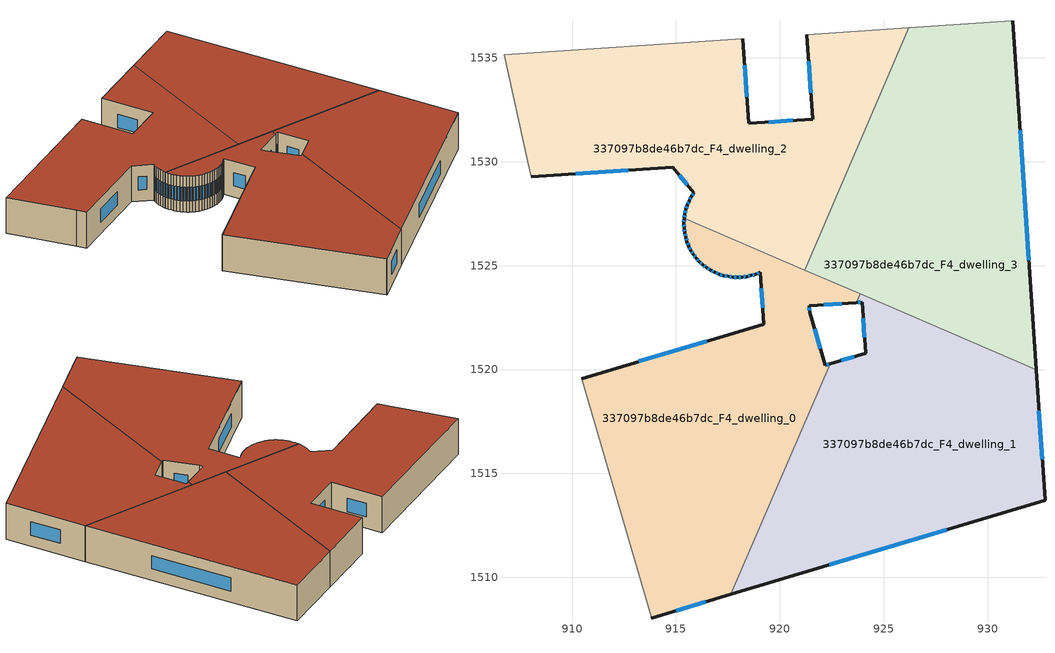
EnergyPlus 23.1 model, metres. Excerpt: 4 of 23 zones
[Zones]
337097b8de46b7dc_F4_dwelling_0
 floor to 337097b8de46b7dc_F3_dwelling_0 (EU_floor_Construction): 923.86,1523.64 923.68,1523.22 921.41,1523.07 921.43,1522.76 922.19,1520.21 922.42,1520.28 917.65,1509.18 913.81,1508.03 913.81,1508.09 910.48,1519.57 919.23,1522.19 919.06,1524.69 918.85,1524.59 918.63,1524.53 918.41,1524.48 918.19,1524.45 917.96,1524.44 917.74,1524.45 917.51,1524.48 917.29,1524.53 917.08,1524.59 916.87,1524.68 916.67,1524.79 916.47,1524.9 916.3,1525.04 916.13,1525.2 915.97,1525.36 915.84,1525.54 915.72,1525.73 915.61,1525.94 915.53,1526.15 915.47,1526.37 915.42,1526.58 915.39,1526.8 915.39,1527.03 915.39,1527.25 915.4,1527.27 z12
 wall outside (EU_wall_Construction): 915.4,1527.27 915.39,1527.25 915.39,1527.03 915.39,1526.8 915.42,1526.58 915.47,1526.37 915.53,1526.15 915.61,1525.94 915.72,1525.73 915.84,1525.54 915.97,1525.36 916.13,1525.2 916.3,1525.04 916.47,1524.9 916.67,1524.79 916.87,1524.68 917.08,1524.59 917.29,1524.53 917.51,1524.48 917.74,1524.45 917.96,1524.44 918.19,1524.45 918.41,1524.48 918.63,1524.53 918.85,1524.59 919.06,1524.69 919.23,1522.19 910.48,1519.57 / 922.42,1520.28 922.19,1520.21 921.43,1522.76 921.41,1523.07 923.68,1523.22 / 913.81,1508.03 917.65,1509.18 z12:15
 wall to 337097b8de46b7dc_F4_dwelling_1 (EU_wall_Construction): 923.68,1523.22 923.86,1523.64 / 917.65,1509.18 922.42,1520.28 z12:15
 wall adiabatic (EU_wall_Construction): 910.48,1519.57 913.81,1508.09 913.81,1508.03 z12:15
 wall to 337097b8de46b7dc_F4_dwelling_2 (EU_wall_Construction): 921.2,1524.78 915.4,1527.27 z12:15
 wall to 337097b8de46b7dc_F4_dwelling_3 (EU_wall_Construction): 923.86,1523.64 921.2,1524.78 z12:15
 window (EU_Window_Construction): 918.91,1524.62 918.99,1524.66 / 918.7,1524.55 918.78,1524.57 / 918.48,1524.49 918.56,1524.51 / 918.26,1524.46 918.34,1524.47 / 918.03,1524.44 918.12,1524.45 / 917.81,1524.44 917.89,1524.44 / 917.58,1524.47 917.67,1524.46 / 917.36,1524.51 917.44,1524.5 / 917.15,1524.57 917.22,1524.55 / 916.93,1524.65 917.01,1524.62 / 916.73,1524.75 916.8,1524.71 / 916.53,1524.87 916.6,1524.82 / 916.35,1525 916.42,1524.95 / 916.18,1525.15 916.25,1525.09 / 916.02,1525.31 916.08,1525.25 / 915.88,1525.49 915.93,1525.42 / 915.76,1525.67 915.8,1525.6 / 915.65,1525.87 915.69,1525.79 / 915.56,1526.08 915.59,1526 / 915.49,1526.3 915.51,1526.21 / 915.44,1526.52 915.45,1526.43 / 915.4,1526.74 915.41,1526.65 / 915.39,1526.96 915.39,1526.88 / 915.39,1527.19 915.39,1527.1 / 922.12,1523.12 922.97,1523.18 / 921.42,1522.86 921.42,1522.97 / 921.95,1521.01 921.67,1521.96 / 922.35,1520.26 922.26,1520.23 / 915.01,1508.39 916.45,1508.82 / 916.49,1521.37 913.22,1520.39 / 919.11,1523.91 919.18,1522.97 z12.94:14.06
 roof outside (EU_roof_Construction): 917.65,1509.18 922.42,1520.28 922.19,1520.21 921.43,1522.76 921.41,1523.07 923.68,1523.22 923.86,1523.64 915.4,1527.27 915.39,1527.25 915.39,1527.03 915.39,1526.8 915.42,1526.58 915.47,1526.37 915.53,1526.15 915.61,1525.94 915.72,1525.73 915.84,1525.54 915.97,1525.36 916.13,1525.2 916.3,1525.04 916.47,1524.9 916.67,1524.79 916.87,1524.68 917.08,1524.59 917.29,1524.53 917.51,1524.48 917.74,1524.45 917.96,1524.44 918.19,1524.45 918.41,1524.48 918.63,1524.53 918.85,1524.59 919.06,1524.69 919.23,1522.19 910.48,1519.57 913.81,1508.09 913.81,1508.03 z15
337097b8de46b7dc_F4_dwelling_1
 floor to 337097b8de46b7dc_F3_dwelling_1 (EU_floor_Construction): 932.34,1520 932.76,1513.72 917.65,1509.18 922.42,1520.28 924.12,1520.79 923.96,1523.24 923.68,1523.22 923.86,1523.64 z12
 wall outside (EU_wall_Construction): 923.68,1523.22 923.96,1523.24 924.12,1520.79 922.42,1520.28 / 917.65,1509.18 932.76,1513.72 932.34,1520 z12:15
 wall to 337097b8de46b7dc_F4_dwelling_3 (EU_wall_Construction): 932.34,1520 923.86,1523.64 z12:15
 window (EU_Window_Construction): 923.59,1520.63 922.95,1520.44 / 924.01,1522.47 924.07,1521.56 / 923.77,1523.23 923.87,1523.24 / 932.63,1515.68 932.47,1518.03 / 922.39,1510.6 928.02,1512.29 z12.94:14.06
 roof outside (EU_roof_Construction): 932.76,1513.72 932.34,1520 923.86,1523.64 923.68,1523.22 923.96,1523.24 924.12,1520.79 922.42,1520.28 917.65,1509.18 z15
337097b8de46b7dc_F4_dwelling_2
 floor to 337097b8de46b7dc_F3_dwelling_2 (EU_floor_Construction): 926.21,1536.46 921.2,1524.78 915.4,1527.27 915.43,1527.48 915.47,1527.71 915.55,1527.92 915.64,1528.13 915.74,1528.32 915.86,1528.51 914.84,1529.74 908.05,1529.29 907.88,1530.01 906.73,1535.14 918.22,1535.91 918.5,1531.85 921.58,1532.05 921.31,1536.12 z12
 wall outside (EU_wall_Construction): 921.31,1536.12 921.58,1532.05 918.5,1531.85 918.22,1535.91 / 908.05,1529.29 914.84,1529.74 915.86,1528.51 915.74,1528.32 915.64,1528.13 915.55,1527.92 915.47,1527.71 915.43,1527.48 915.4,1527.27 z12:15
 wall adiabatic (EU_wall_Construction): 926.21,1536.46 921.31,1536.12 / 918.22,1535.91 906.73,1535.14 907.88,1530.01 908.05,1529.29 z12:15
 wall to 337097b8de46b7dc_F4_dwelling_3 (EU_wall_Construction): 921.2,1524.78 926.21,1536.46 z12:15
 window (EU_Window_Construction): 918.41,1533.12 918.31,1534.64 / 920.61,1531.99 919.47,1531.91 / 921.39,1534.85 921.49,1533.33 / 915.42,1527.42 915.41,1527.34 / 915.46,1527.64 915.44,1527.55 / 915.53,1527.85 915.5,1527.77 / 915.61,1528.06 915.58,1527.98 / 915.71,1528.26 915.67,1528.19 / 915.82,1528.45 915.78,1528.38 / 915.16,1529.36 915.54,1528.9 / 910.18,1529.43 912.71,1529.6 z12.94:14.06
 roof outside (EU_roof_Construction): 921.2,1524.78 926.21,1536.46 921.31,1536.12 921.58,1532.05 918.5,1531.85 918.22,1535.91 906.73,1535.14 907.88,1530.01 908.05,1529.29 914.84,1529.74 915.86,1528.51 915.74,1528.32 915.64,1528.13 915.55,1527.92 915.47,1527.71 915.43,1527.48 915.4,1527.27 z15
337097b8de46b7dc_F4_dwelling_3
 floor to 337097b8de46b7dc_F3_dwelling_3 (EU_floor_Construction): 931.21,1536.79 932.34,1520 921.2,1524.78 926.21,1536.46 z12
 wall outside (EU_wall_Construction): 932.34,1520 931.21,1536.79 z12:15
 wall adiabatic (EU_wall_Construction): 931.21,1536.79 926.21,1536.46 z12:15
 window (EU_Window_Construction): 931.99,1525.26 931.57,1531.53 z12.94:14.06
 roof outside (EU_roof_Construction): 932.34,1520 931.21,1536.79 926.21,1536.46 921.2,1524.78 z15
[Building]
EU S2 Campaign: North Axis=0; Terrain=City; Solar Distribution=FullExterior
[Site:Location]
Vienna: Latitude=48; Longitude=16.5; Time Zone=1; Elevation=183
[SizingPeriod:WeatherFileDays]
AnnualSizingPeriod: Begin Month=1; Begin Day of Month=1; End Month=12; End Day of Month=31; Day of Week for Start Day=Monday; Use Weather File Daylight Saving Period=No; Use Weather File Rain and Snow Indicators=No
[MATERIAL]
EU_InternalMass_Material: Roughness=MediumRough; Thickness=0.1; Conductivity=1; Density=1800; Specific Heat=900; Thermal Absorptance=0.9; Solar Absorptance=0.7; Visible Absorptance=0.7
[MATERIAL:NOMASS] Roughness=MediumRough; Thermal Absorptance=0.9; Solar Absorptance=0.7; Visible Absorptance=0.7
Name | Thermal Resistance
EU_wall_NoMass | 0.914258
EU_roof_NoMass | 0.954009
EU_floor_NoMass | 1.09711
[WINDOWMATERIAL:SIMPLEGLAZINGSYSTEM]
EU_Window_SimpleGlazing: UFactor=2.09642; Solar Heat Gain Coefficient=0.65; Visible Transmittance=0.65
[CONSTRUCTION]
EU_wall_Construction: EU_wall_NoMass
EU_roof_Construction: EU_roof_NoMass
EU_floor_Construction: EU_floor_NoMass
EU_Window_Construction: EU_Window_SimpleGlazing
EU_InternalMass_Construction: EU_InternalMass_Material
[ZONE] Type=1; Multiplier=1; Ceiling Height=autocalculate; Floor Area=autocalculate; Part of Total Floor Area=Yes
Name | Volume
337097b8de46b7dc_F4_dwelling_0 | 355.483
337097b8de46b7dc_F4_dwelling_1 | 355.494
337097b8de46b7dc_F4_dwelling_2 | 362.158
337097b8de46b7dc_F4_dwelling_3 | 357.709
[INTERNALMASS] Construction=EU_InternalMass_Construction
Name | Zone or ZoneList | Surface Area
337097b8de46b7dc_F4_dwelling_0_EU_InternalMass | 337097b8de46b7dc_F4_dwelling_0 | 118.495
337097b8de46b7dc_F4_dwelling_1_EU_InternalMass | 337097b8de46b7dc_F4_dwelling_1 | 118.498
337097b8de46b7dc_F4_dwelling_2_EU_InternalMass | 337097b8de46b7dc_F4_dwelling_2 | 120.718
337097b8de46b7dc_F4_dwelling_3_EU_InternalMass | 337097b8de46b7dc_F4_dwelling_3 | 119.236
[OTHEREQUIPMENT] Fuel Type=Electricity; Design Level Calculation Method=Watts/Area; Power per Zone Floor Area=1; Fraction Latent=0; Fraction Radiant=0; Fraction Lost=0; Carbon Dioxide Generation Rate=0; EndUse Subcategory=EU_Step8_InternalGains
Name | Zone or ZoneList or Space or SpaceList | Schedule
EU_Step8_InternalGain_337097b8de46b7dc_F4_dwelling_0_f000 | 337097b8de46b7dc_F4_dwelling_0 | EU_Step8_GainSchedule_337097b8de46b7dc_F4_dwelling_0_f000
EU_Step8_InternalGain_337097b8de46b7dc_F4_dwelling_1_f000 | 337097b8de46b7dc_F4_dwelling_1 | EU_Step8_GainSchedule_337097b8de46b7dc_F4_dwelling_1_f000
EU_Step8_InternalGain_337097b8de46b7dc_F4_dwelling_2_f000 | 337097b8de46b7dc_F4_dwelling_2 | EU_Step8_GainSchedule_337097b8de46b7dc_F4_dwelling_2_f000
EU_Step8_InternalGain_337097b8de46b7dc_F4_dwelling_3_f000 | 337097b8de46b7dc_F4_dwelling_3 | EU_Step8_GainSchedule_337097b8de46b7dc_F4_dwelling_3_f000
[ZONEVENTILATION:DESIGNFLOWRATE] Schedule=EU_AlwaysOn; Design Flow Rate Calculation Method=AirChanges/Hour; Air Changes per Hour=0.546891; Ventilation Type=Natural; Fan Pressure Rise=0; Fan Total Efficiency=1; Constant Term Coefficient=1; Temperature Term Coefficient=0; Velocity Term Coefficient=0; Velocity Squared Term Coefficient=0; Minimum Indoor Temperature=-100; Maximum Indoor Temperature=100; Delta Temperature=-100; Minimum Outdoor Temperature=-100; Maximum Outdoor Temperature=100; Maximum Wind Speed=40
Name | Zone or ZoneList or Space or SpaceList
EU_ConstantAir_337097b8de46b7dc_F4_dwelling_0 | 337097b8de46b7dc_F4_dwelling_0
EU_ConstantAir_337097b8de46b7dc_F4_dwelling_1 | 337097b8de46b7dc_F4_dwelling_1
EU_ConstantAir_337097b8de46b7dc_F4_dwelling_2 | 337097b8de46b7dc_F4_dwelling_2
EU_ConstantAir_337097b8de46b7dc_F4_dwelling_3 | 337097b8de46b7dc_F4_dwelling_3
[HVACTEMPLATE:THERMOSTAT] Constant Heating Setpoint=20; Constant Cooling Setpoint=50
EU_HeatOnly_337097b8de46b7dc_F1_dwelling_2; EU_HeatOnly_337097b8de46b7dc_F1_dwelling_3; EU_HeatOnly_337097b8de46b7dc_F1_dwelling_4; EU_HeatOnly_337097b8de46b7dc_F2_dwelling_0; EU_HeatOnly_337097b8de46b7dc_F2_dwelling_1; EU_HeatOnly_337097b8de46b7dc_F2_dwelling_2; EU_HeatOnly_337097b8de46b7dc_F2_dwelling_3; EU_HeatOnly_337097b8de46b7dc_F2_dwelling_4; EU_HeatOnly_337097b8de46b7dc_F3_dwelling_0; EU_HeatOnly_337097b8de46b7dc_F3_dwelling_1; EU_HeatOnly_337097b8de46b7dc_F3_dwelling_2; EU_HeatOnly_337097b8de46b7dc_F3_dwelling_3; EU_HeatOnly_337097b8de46b7dc_F4_dwelling_0; EU_HeatOnly_337097b8de46b7dc_F4_dwelling_1; EU_HeatOnly_337097b8de46b7dc_F4_dwelling_2; EU_HeatOnly_337097b8de46b7dc_F4_dwelling_3
[HVACTEMPLATE:ZONE:IDEALLOADSAIRSYSTEM] System Availability Schedule=EU_AlwaysOn; Maximum Heating Supply Air Temperature=50; Minimum Cooling Supply Air Temperature=13; Maximum Heating Supply Air Humidity Ratio=0.0156; Minimum Cooling Supply Air Humidity Ratio=0.0077; Heating Limit=NoLimit; Cooling Limit=NoLimit; Heating Availability Schedule=EU_AlwaysOn; Cooling Availability Schedule=EU_CoolingOff; Dehumidification Control Type=ConstantSensibleHeatRatio; Cooling Sensible Heat Ratio=0.7; Dehumidification Setpoint=60; Humidification Control Type=None; Humidification Setpoint=30; Outdoor Air Method=None; Outdoor Air Flow Rate per Person=0.00944; Outdoor Air Flow Rate per Zone Floor Area=0; Outdoor Air Flow Rate per Zone=0; Demand Controlled Ventilation Type=None; Outdoor Air Economizer Type=NoEconomizer; Heat Recovery Type=None; Sensible Heat Recovery Effectiveness=0.7; Latent Heat Recovery Effectiveness=0.65
Name | Template Thermostat
337097b8de46b7dc_F4_dwelling_0 | EU_HeatOnly_337097b8de46b7dc_F4_dwelling_0
337097b8de46b7dc_F4_dwelling_1 | EU_HeatOnly_337097b8de46b7dc_F4_dwelling_1
337097b8de46b7dc_F4_dwelling_2 | EU_HeatOnly_337097b8de46b7dc_F4_dwelling_2
337097b8de46b7dc_F4_dwelling_3 | EU_HeatOnly_337097b8de46b7dc_F4_dwelling_3
[SIZING:ZONE] Zone Cooling Design Supply Air Temperature Input Method=SupplyAirTemperature; Zone Cooling Design Supply Air Temperature=13; Zone Heating Design Supply Air Temperature Input Method=SupplyAirTemperature; Zone Heating Design Supply Air Temperature=50; Zone Cooling Design Supply Air Humidity Ratio=0.008; Zone Heating Design Supply Air Humidity Ratio=0.008; Cooling Design Air Flow Method=DesignDay; Cooling Design Air Flow Rate=0; Cooling Minimum Air Flow per Zone Floor Area=0.000762; Cooling Minimum Air Flow=0; Cooling Minimum Air Flow Fraction=0.2; Heating Design Air Flow Method=DesignDay; Heating Design Air Flow Rate=0; Heating Maximum Air Flow per Zone Floor Area=0.002032; Heating Maximum Air Flow=0.141576; Heating Maximum Air Flow Fraction=0.3; Account for Dedicated Outdoor Air System=No; Dedicated Outdoor Air System Control Strategy=NeutralSupplyAir; Dedicated Outdoor Air Low Setpoint Temperature for Design=autosize; Dedicated Outdoor Air High Setpoint Temperature for Design=autosize; Zone Load Sizing Method=Sensible Load Only No Latent Load; Zone Latent Cooling Design Supply Air Humidity Ratio Input Method=HumidityRatioDifference; Zone Cooling Design Supply Air Humidity Ratio Difference=0.005; Zone Latent Heating Design Supply Air Humidity Ratio Input Method=HumidityRatioDifference; Zone Humidification Design Supply Air Humidity Ratio Difference=0.005
337097b8de46b7dc_F4_dwelling_0; 337097b8de46b7dc_F4_dwelling_1; 337097b8de46b7dc_F4_dwelling_2; 337097b8de46b7dc_F4_dwelling_3
[SCHEDULE:CONSTANT]
Name | Hourly Value
EU_AlwaysOn | 1
EU_CoolingOff | 0
[SCHEDULE:FILE] Column Number=1; Rows to Skip at Top=0; Number of Hours of Data=8760; Column Separator=Comma; Interpolate to Timestep=No; Minutes per Item=60; Adjust Schedule for Daylight Savings=Yes
Name | File
EU_Step8_GainSchedule_337097b8de46b7dc_F4_dwelling_0_f000 | ../../schedules/337097b8de46b7dc/337097b8de46b7dc_F4_dwelling_0_f000_gain.csv
EU_Step8_GainSchedule_337097b8de46b7dc_F4_dwelling_1_f000 | ../../schedules/337097b8de46b7dc/337097b8de46b7dc_F4_dwelling_1_f000_gain.csv
EU_Step8_GainSchedule_337097b8de46b7dc_F4_dwelling_2_f000 | ../../schedules/337097b8de46b7dc/337097b8de46b7dc_F4_dwelling_2_f000_gain.csv
EU_Step8_GainSchedule_337097b8de46b7dc_F4_dwelling_3_f000 | ../../schedules/337097b8de46b7dc/337097b8de46b7dc_F4_dwelling_3_f000_gain.csv
